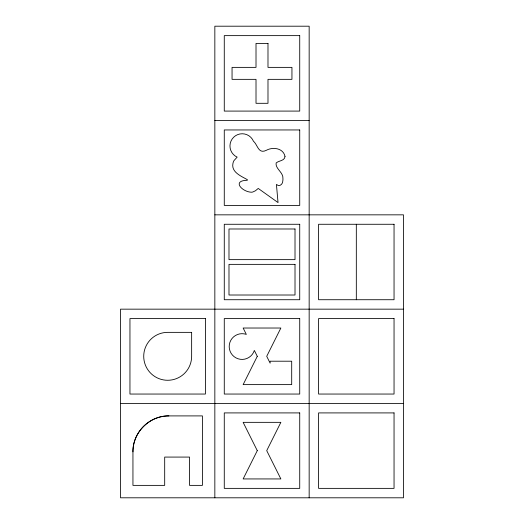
<?xml version="1.0" encoding="UTF-8"?>
<svg xmlns="http://www.w3.org/2000/svg" width="524" height="524" viewBox="0 0 524 524"><rect width="100%" height="100%" fill="white"/><g stroke="black" fill="none" stroke-linecap="round" stroke-linejoin="round"><path stroke-width="0.79" d="M132.945 451.845C132.507 432.641 149.681 415.466 168.885 415.905L202.415 415.905L202.415 485.375L189.537 485.375L189.537 457.079L164.687 457.079L164.687 485.375L132.945 485.375L132.945 451.845A35.933 35.933 0 0 1 168.885 415.905M214.84 120.52L309.16 120.52M214.84 214.84L403.48 214.84L403.48 497.8L120.52 497.8L120.52 309.16L403.48 309.16M120.52 403.48L403.48 403.48M356.32 224.272L356.32 299.728M309.16 497.8L309.16 26.2L214.84 26.2L214.84 497.8M285.023 156.46C284.768 160.96 278.82 160.521 276.148 162.964C275.08 168.669 283.438 172.324 282.927 178.527A11.338 11.338 0 0 1 282.849 180.623C283.058 184.186 279.285 187.376 276.423 184.415L278.034 202.578L258.24 188.437L255.443 190.762L252.823 191.994A6.969 6.969 0 0 1 251.382 192.216C242.127 191.902 231.477 180.511 247.341 180.282L247.426 179.712C241.243 176.169 231.012 172.2 232.957 163.318A11.279 11.279 0 0 1 233.953 160.645L237.156 157.128A12.229 12.229 0 0 1 233.665 137.222A12.229 12.229 0 0 1 253.472 141.257C257.729 144.735 258.247 154.344 266.316 150.309C272.893 146.681 283.314 148.069 285.023 156.46M257.284 356.32L243.136 384.616L291.698 384.616L291.698 361.206L270.142 361.206L270.142 363.165L266.716 356.32L280.864 328.024L243.136 328.024L246.319 334.397A12.871 12.871 0 0 0 229.879 342.414A12.871 12.871 0 0 0 238.06 358.776A12.871 12.871 0 0 0 254.343 350.438L257.284 356.32M257.284 450.64L243.136 478.936L280.864 478.936L266.716 450.64L280.864 422.344L243.136 422.344L257.284 450.64M299.728 35.632L224.272 35.632L224.272 111.088L299.728 111.088L299.728 35.632M267.987 43.413L256.013 43.413L256.013 67.373L232.053 67.373L232.053 79.347L256.013 79.347L256.013 103.307L267.987 103.307L267.987 79.347L291.947 79.347L291.947 67.373L267.987 67.373L267.987 43.413M299.728 129.952L224.272 129.952L224.272 205.408L299.728 205.408L299.728 129.952M299.728 224.272L224.272 224.272L224.272 299.728L299.728 299.728L299.728 224.272M394.048 224.272L318.592 224.272L318.592 299.728L394.048 299.728L394.048 224.272M295.012 228.988L228.988 228.988L228.988 259.642L295.012 259.642L295.012 228.988M295.012 264.358L228.988 264.358L228.988 295.012L295.012 295.012L295.012 264.358M205.408 318.592L129.952 318.592L129.952 394.048L205.408 394.048L205.408 318.592M299.728 318.592L224.272 318.592L224.272 394.048L299.728 394.048L299.728 318.592M394.048 318.592L318.592 318.592L318.592 394.048L394.048 394.048L394.048 318.592M191.64 332.36L167.68 332.36A23.96 23.96 0 0 0 143.72 356.32A23.96 23.96 0 0 0 167.68 380.28A23.96 23.96 0 0 0 191.64 356.32L191.64 332.36M299.728 412.912L224.272 412.912L224.272 488.368L299.728 488.368L299.728 412.912M394.048 412.912L318.592 412.912L318.592 488.368L394.048 488.368L394.048 412.912"/></g></svg>
